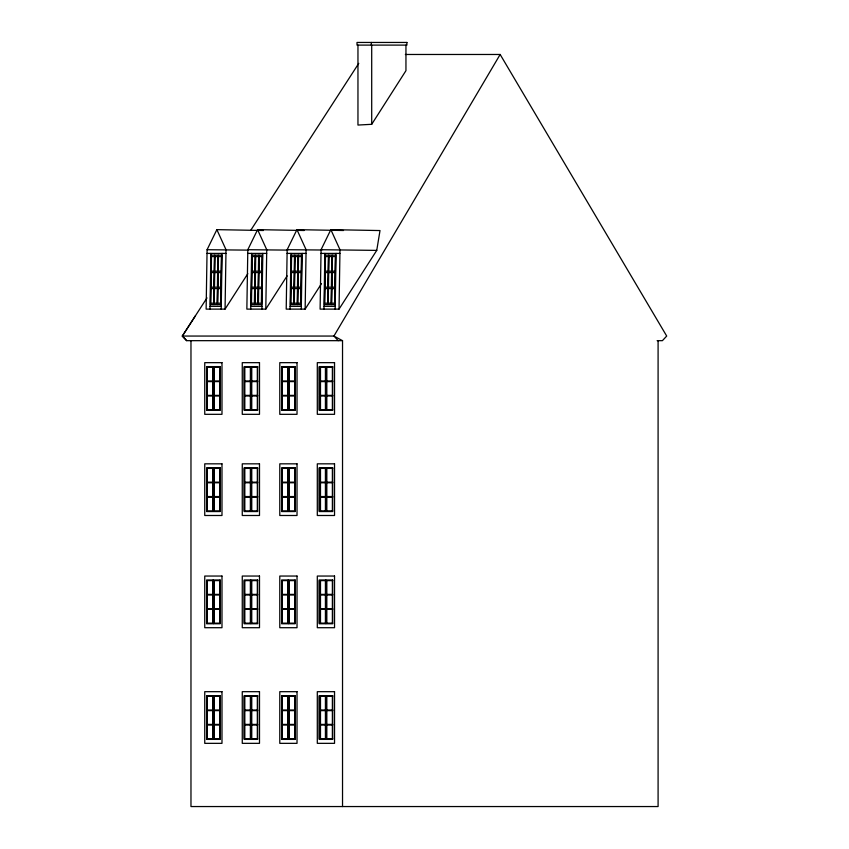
<?xml version="1.0" encoding="UTF-8"?>
<svg xmlns="http://www.w3.org/2000/svg" width="849" height="849" viewBox="0 0 849 849"><rect width="100%" height="100%" fill="white"/><g stroke="black" fill="none" stroke-linecap="round" stroke-linejoin="round"><path stroke-width="1.27" d="M263.455 230.504L216.866 229.644L207.082 249.712L206.127 309.121L225.059 309.121L247.823 273.665M209.99 309.121L210.881 253.405M213.927 304.579L214.712 255.156M217.408 304.579L218.204 255.156M221.196 309.121L222.098 253.405M225.059 309.121L226.014 249.712L216.866 229.644M304.175 230.504L257.597 229.644L247.812 249.712L246.857 309.121L265.79 309.121L287.132 275.872M250.72 309.121L251.612 253.405M254.647 304.579L255.443 255.156M258.138 304.579L258.934 255.156M261.927 309.121L262.819 253.405M265.79 309.121L266.745 249.712L257.597 229.644M343.527 230.504L296.948 229.644L287.153 249.712L286.209 309.121L305.141 309.121L321.495 283.63M290.061 309.121L290.963 253.405M293.998 304.579L294.794 255.156M297.49 304.579L298.286 255.156M301.278 309.121L302.17 253.405M305.141 309.121L306.086 249.712L296.948 229.644M321.06 249.712L320.105 309.121L339.038 309.121L376.744 250.391L380.012 230.557L330.845 229.644L321.06 249.712L376.744 250.391M323.968 309.121L324.859 253.405M327.894 304.579L328.69 255.156M331.386 304.579L332.182 255.156M335.175 309.121L336.066 253.405M339.038 309.121L339.982 249.712L330.845 229.644M657.126 340.672L662.4 340.672L666.698 336.055L500.157 54.474L333.922 336.055L182.302 336.055L206.986 297.903M357.96 45.103L357.96 125.058L371.703 124.304L405.949 70.679L405.949 45.103M195.482 315.69L182.365 336.055L186.674 340.672L342.529 340.672L342.529 806.55M250.869 230.1L358.766 63.357M405.344 54.474L500.157 54.474M207.082 249.712L248.333 250.126M247.812 249.712L287.747 250.105M287.153 249.712L321.845 250.009M207.018 253.405L225.951 253.405M247.749 253.405L266.682 253.405M287.1 253.405L306.033 253.405M320.996 253.405L339.929 253.405M210.032 306.33L221.249 306.33M250.763 306.33L261.97 306.33M290.114 306.33L301.321 306.33M324.01 306.33L335.217 306.33M213.205 367.214L206.901 367.214L206.901 380.999L213.205 380.999M250.72 367.214L244.416 367.214L244.416 380.999L250.72 380.999M257.693 367.214L251.389 367.214L251.389 380.999L257.693 380.999M288.246 367.214L281.942 367.214L281.942 380.999L288.246 380.999M295.208 367.214L288.904 367.214L288.904 380.999L295.208 380.999M325.761 367.214L319.457 367.214L319.457 380.999L325.761 380.999M332.723 367.214L326.419 367.214L326.419 380.999L332.723 380.999M213.205 381.604L206.901 381.604L206.901 395.379L213.205 395.379M250.72 381.604L244.416 381.604L244.416 395.379L250.72 395.379M257.693 381.604L251.389 381.604L251.389 395.379L257.693 395.379M288.246 381.604L281.942 381.604L281.942 395.379L288.246 395.379M295.208 381.604L288.904 381.604L288.904 395.379L295.208 395.379M325.761 381.604L319.457 381.604L319.457 395.379L325.761 395.379M332.723 381.604L326.419 381.604L326.419 395.379L332.723 395.379M213.205 395.984L206.901 395.984L206.901 409.759L213.205 409.759M250.72 395.984L244.416 395.984L244.416 409.759L250.72 409.759M257.693 395.984L251.389 395.984L251.389 409.759L257.693 409.759M288.246 395.984L281.942 395.984L281.942 409.759L288.246 409.759M295.208 395.984L288.904 395.984L288.904 409.759L295.208 409.759M325.761 395.984L319.457 395.984L319.457 409.759L325.761 409.759M332.723 395.984L326.419 395.984L326.419 409.759L332.723 409.759M213.205 468.393L206.901 468.393L206.901 482.168L213.205 482.168M250.72 468.393L244.416 468.393L244.416 482.168L250.72 482.168M257.693 468.393L251.389 468.393L251.389 482.168L257.693 482.168M288.246 468.393L281.942 468.393L281.942 482.168L288.246 482.168M295.208 468.393L288.904 468.393L288.904 482.168L295.208 482.168M325.761 468.393L319.457 468.393L319.457 482.168L325.761 482.168M332.723 468.393L326.419 468.393L326.419 482.168L332.723 482.168M213.205 482.773L206.901 482.773L206.901 496.548L213.205 496.548M250.72 482.773L244.416 482.773L244.416 496.548L250.72 496.548M257.693 482.773L251.389 482.773L251.389 496.548L257.693 496.548M288.246 482.773L281.942 482.773L281.942 496.548L288.246 496.548M295.208 482.773L288.904 482.773L288.904 496.548L295.208 496.548M325.761 482.773L319.457 482.773L319.457 496.548L325.761 496.548M332.723 482.773L326.419 482.773L326.419 496.548L332.723 496.548M213.205 497.164L206.901 497.164L206.901 510.939L213.205 510.939M250.72 497.164L244.416 497.164L244.416 510.939L250.72 510.939M257.693 497.164L251.389 497.164L251.389 510.939L257.693 510.939M288.246 497.164L281.942 497.164L281.942 510.939L288.246 510.939M295.208 497.164L288.904 497.164L288.904 510.939L295.208 510.939M325.761 497.164L319.457 497.164L319.457 510.939L325.761 510.939M332.723 497.164L326.419 497.164L326.419 510.939L332.723 510.939M213.205 580.61L206.901 580.61L206.901 594.385L213.205 594.385M250.72 580.61L244.416 580.61L244.416 594.385L250.72 594.385M257.693 580.61L251.389 580.61L251.389 594.385L257.693 594.385M288.246 580.61L281.942 580.61L281.942 594.385L288.246 594.385M295.208 580.61L288.904 580.61L288.904 594.385L295.208 594.385M325.761 580.61L319.457 580.61L319.457 594.385L325.761 594.385M332.723 580.61L326.419 580.61L326.419 594.385L332.723 594.385M213.205 594.99L206.901 594.99L206.901 608.765L213.205 608.765M250.72 594.99L244.416 594.99L244.416 608.765L250.72 608.765M257.693 594.99L251.389 594.99L251.389 608.765L257.693 608.765M288.246 594.99L281.942 594.99L281.942 608.765L288.246 608.765M295.208 594.99L288.904 594.99L288.904 608.765L295.208 608.765M325.761 594.99L319.457 594.99L319.457 608.765L325.761 608.765M332.723 594.99L326.419 594.99L326.419 608.765L332.723 608.765M213.205 609.37L206.901 609.37L206.901 623.155L213.205 623.155M250.72 609.37L244.416 609.37L244.416 623.155L250.72 623.155M257.693 609.37L251.389 609.37L251.389 623.155L257.693 623.155M288.246 609.37L281.942 609.37L281.942 623.155L288.246 623.155M295.208 609.37L288.904 609.37L288.904 623.155L295.208 623.155M325.761 609.37L319.457 609.37L319.457 623.155L325.761 623.155M332.723 609.37L326.419 609.37L326.419 623.155L332.723 623.155M213.205 696.244L206.901 696.244L206.901 710.019L213.205 710.019M250.72 696.244L244.416 696.244L244.416 710.019L250.72 710.019M257.693 696.244L251.389 696.244L251.389 710.019L257.693 710.019M288.246 696.244L281.942 696.244L281.942 710.019L288.246 710.019M295.208 696.244L288.904 696.244L288.904 710.019L295.208 710.019M325.761 696.244L319.457 696.244L319.457 710.019L325.761 710.019M332.723 696.244L326.419 696.244L326.419 710.019L332.723 710.019M213.205 710.624L206.901 710.624L206.901 724.409L213.205 724.409M250.72 710.624L244.416 710.624L244.416 724.409L250.72 724.409M257.693 710.624L251.389 710.624L251.389 724.409L257.693 724.409M288.246 710.624L281.942 710.624L281.942 724.409L288.246 724.409M295.208 710.624L288.904 710.624L288.904 724.409L295.208 724.409M325.761 710.624L319.457 710.624L319.457 724.409L325.761 724.409M332.723 710.624L326.419 710.624L326.419 724.409L332.723 724.409M213.205 725.014L206.901 725.014L206.901 738.789L213.205 738.789M250.72 725.014L244.416 725.014L244.416 738.789L250.72 738.789M257.693 725.014L251.389 725.014L251.389 738.789L257.693 738.789M288.246 725.014L281.942 725.014L281.942 738.789L288.246 738.789M295.208 725.014L288.904 725.014L288.904 738.789L295.208 738.789M325.761 725.014L319.457 725.014L319.457 738.789L325.761 738.789M332.723 725.014L326.419 725.014L326.419 738.789L332.723 738.789M342.529 340.672L333.922 336.055L338.231 340.672M182.302 336.055L186.631 340.672M658.092 340.672L658.092 806.55L190.972 806.55L190.972 340.672M371.703 45.103L371.703 124.304M371.289 42.45L371.289 45.103M332.383 367.214L332.383 380.999M332.383 381.604L332.383 395.379M332.383 395.984L332.383 409.759M332.383 468.393L332.383 482.168M332.383 482.773L332.383 496.548M332.383 497.164L332.383 510.939M332.383 580.61L332.383 594.385M332.383 594.99L332.383 608.765M332.383 609.37L332.383 623.155M332.383 696.244L332.383 710.019M332.383 710.624L332.383 724.409M332.383 725.014L332.383 738.789M326.769 367.214L326.769 380.999M326.769 381.604L326.769 395.379M326.769 395.984L326.769 409.759M326.769 468.393L326.769 482.168M326.769 482.773L326.769 496.548M326.769 497.164L326.769 510.939M326.769 580.61L326.769 594.385M326.769 594.99L326.769 608.765M326.769 609.37L326.769 623.155M326.769 696.244L326.769 710.019M326.769 710.624L326.769 724.409M326.769 725.014L326.769 738.789M325.422 367.214L325.422 380.999M325.422 381.604L325.422 395.379M325.422 395.984L325.422 409.759M325.422 468.393L325.422 482.168M325.422 482.773L325.422 496.548M325.422 497.164L325.422 510.939M325.422 580.61L325.422 594.385M325.422 594.99L325.422 608.765M325.422 609.37L325.422 623.155M325.422 696.244L325.422 710.019M325.422 710.624L325.422 724.409M325.422 725.014L325.422 738.789M320.487 367.214L320.487 380.999M320.487 381.604L320.487 395.379M320.487 395.984L320.487 409.759M320.487 468.393L320.487 482.168M320.487 482.773L320.487 496.548M320.487 497.164L320.487 510.939M320.487 580.61L320.487 594.385M320.487 594.99L320.487 608.765M320.487 609.37L320.487 623.155M320.487 696.244L320.487 710.019M320.487 710.624L320.487 724.409M320.487 725.014L320.487 738.789M319.797 367.214L319.797 380.999M319.797 381.604L319.797 395.379M319.797 395.984L319.797 409.759M319.797 468.393L319.797 482.168M319.797 482.773L319.797 496.548M319.797 497.164L319.797 510.939M319.797 580.61L319.797 594.385M319.797 594.99L319.797 608.765M319.797 609.37L319.797 623.155M319.797 696.244L319.797 710.019M319.797 710.624L319.797 724.409M319.797 725.014L319.797 738.789M294.868 367.214L294.868 380.999M294.868 381.604L294.868 395.379M294.868 395.984L294.868 409.759M294.868 468.393L294.868 482.168M294.868 482.773L294.868 496.548M294.868 497.164L294.868 510.939M294.868 580.61L294.868 594.385M294.868 594.99L294.868 608.765M294.868 609.37L294.868 623.155M294.868 696.244L294.868 710.019M294.868 710.624L294.868 724.409M294.868 725.014L294.868 738.789M289.244 367.214L289.244 380.999M289.244 381.604L289.244 395.379M289.244 395.984L289.244 409.759M289.244 468.393L289.244 482.168M289.244 482.773L289.244 496.548M289.244 497.164L289.244 510.939M289.244 580.61L289.244 594.385M289.244 594.99L289.244 608.765M289.244 609.37L289.244 623.155M289.244 696.244L289.244 710.019M289.244 710.624L289.244 724.409M289.244 725.014L289.244 738.789M287.896 367.214L287.896 380.999M287.896 381.604L287.896 395.379M287.896 395.984L287.896 409.759M287.896 468.393L287.896 482.168M287.896 482.773L287.896 496.548M287.896 497.164L287.896 510.939M287.896 580.61L287.896 594.385M287.896 594.99L287.896 608.765M287.896 609.37L287.896 623.155M287.896 696.244L287.896 710.019M287.896 710.624L287.896 724.409M287.896 725.014L287.896 738.789M282.282 367.214L282.282 380.999M282.282 381.604L282.282 395.379M282.282 395.984L282.282 409.759M282.282 468.393L282.282 482.168M282.282 482.773L282.282 496.548M282.282 497.164L282.282 510.939M282.282 580.61L282.282 594.385M282.282 594.99L282.282 608.765M282.282 609.37L282.282 623.155M282.282 696.244L282.282 710.019M282.282 710.624L282.282 724.409M282.282 725.014L282.282 738.789M257.343 367.214L257.343 380.999M257.343 381.604L257.343 395.379M257.343 395.984L257.343 409.759M257.343 468.393L257.343 482.168M257.343 482.773L257.343 496.548M257.343 497.164L257.343 510.939M257.343 580.61L257.343 594.385M257.343 594.99L257.343 608.765M257.343 609.37L257.343 623.155M257.343 696.244L257.343 710.019M257.343 710.624L257.343 724.409M257.343 725.014L257.343 738.789M251.728 367.214L251.728 380.999M251.728 381.604L251.728 395.379M251.728 395.984L251.728 409.759M251.728 468.393L251.728 482.168M251.728 482.773L251.728 496.548M251.728 497.164L251.728 510.939M251.728 580.61L251.728 594.385M251.728 594.99L251.728 608.765M251.728 609.37L251.728 623.155M251.728 696.244L251.728 710.019M251.728 710.624L251.728 724.409M251.728 725.014L251.728 738.789M250.381 367.214L250.381 380.999M250.381 381.604L250.381 395.379M250.381 395.984L250.381 409.759M250.381 468.393L250.381 482.168M250.381 482.773L250.381 496.548M250.381 497.164L250.381 510.939M250.381 580.61L250.381 594.385M250.381 594.99L250.381 608.765M250.381 609.37L250.381 623.155M250.381 696.244L250.381 710.019M250.381 710.624L250.381 724.409M250.381 725.014L250.381 738.789M244.767 367.214L244.767 380.999M244.767 381.604L244.767 395.379M244.767 395.984L244.767 409.759M244.767 468.393L244.767 482.168M244.767 482.773L244.767 496.548M244.767 497.164L244.767 510.939M244.767 580.61L244.767 594.385M244.767 594.99L244.767 608.765M244.767 609.37L244.767 623.155M244.767 696.244L244.767 710.019M244.767 710.624L244.767 724.409M244.767 725.014L244.767 738.789M219.827 367.214L219.827 380.999M219.827 381.604L219.827 395.379M219.827 395.984L219.827 409.759M219.827 468.393L219.827 482.168M219.827 482.773L219.827 496.548M219.827 497.164L219.827 510.939M219.827 580.61L219.827 594.385M219.827 594.99L219.827 608.765M219.827 609.37L219.827 623.155M219.827 696.244L219.827 710.019M219.827 710.624L219.827 724.409M219.827 725.014L219.827 738.789M214.213 367.214L214.213 380.999M214.213 381.604L214.213 395.379M214.213 395.984L214.213 409.759M214.213 468.393L214.213 482.168M214.213 482.773L214.213 496.548M214.213 497.164L214.213 510.939M214.213 580.61L214.213 594.385M214.213 594.99L214.213 608.765M214.213 609.37L214.213 623.155M214.213 696.244L214.213 710.019M214.213 710.624L214.213 724.409M214.213 725.014L214.213 738.789M212.855 367.214L212.855 380.999M212.855 381.604L212.855 395.379M212.855 395.984L212.855 409.759M212.855 468.393L212.855 482.168M212.855 482.773L212.855 496.548M212.855 497.164L212.855 510.939M212.855 580.61L212.855 594.385M212.855 594.99L212.855 608.765M212.855 609.37L212.855 623.155M212.855 696.244L212.855 710.019M212.855 710.624L212.855 724.409M212.855 725.014L212.855 738.789M207.241 367.214L207.241 380.999M207.241 381.604L207.241 395.379M207.241 395.984L207.241 409.759M207.241 468.393L207.241 482.168M207.241 482.773L207.241 496.548M207.241 497.164L207.241 510.939M207.241 580.61L207.241 594.385M207.241 594.99L207.241 608.765M207.241 609.37L207.241 623.155M207.241 696.244L207.241 710.019M207.241 710.624L207.241 724.409M207.241 725.014L207.241 738.789M211.221 255.156L210.435 304.579L220.899 304.579L221.695 255.156L211.221 255.156M210.987 288.575L210.754 303.178L213.651 303.178L213.884 288.575L210.987 288.575M211.242 272.561L211.008 287.174L213.906 287.174L214.139 272.561L211.242 272.561M211.497 256.557L211.263 271.16L214.16 271.16L214.394 256.557L211.497 256.557M214.479 288.575L214.245 303.178L217.142 303.178L217.376 288.575L214.479 288.575M214.733 272.561L214.5 287.174L217.397 287.174L217.631 272.561L214.733 272.561M214.988 256.557L214.755 271.16L217.652 271.16L217.885 256.557L214.988 256.557M217.97 288.575L217.737 303.178L220.623 303.178L220.857 288.575L217.97 288.575M218.225 272.561L217.991 287.174L220.889 287.174L221.122 272.561L218.225 272.561M218.48 256.557L218.246 271.16L221.143 271.16L221.377 256.557L218.48 256.557M251.951 255.156L251.166 304.579L261.63 304.579L262.426 255.156L251.951 255.156M251.718 288.575L251.484 303.178L254.371 303.178L254.615 288.575L251.718 288.575M251.973 272.561L251.739 287.174L254.636 287.174L254.87 272.561L251.973 272.561M252.227 256.557L251.994 271.16L254.891 271.16L255.125 256.557L252.227 256.557M255.199 288.575L254.965 303.178L257.863 303.178L258.096 288.575L255.199 288.575M255.464 272.561L255.231 287.174L258.117 287.174L258.361 272.561L255.464 272.561M255.719 256.557L255.485 271.16L258.383 271.16L258.616 256.557L255.719 256.557M258.69 288.575L258.457 303.178L261.354 303.178L261.588 288.575L258.69 288.575M258.945 272.561L258.712 287.174L261.609 287.174L261.842 272.561L258.945 272.561M259.21 256.557L258.977 271.16L261.863 271.16L262.097 256.557L259.21 256.557M291.303 255.156L290.507 304.579L300.981 304.579L301.766 255.156L291.303 255.156M291.058 288.575L290.825 303.178L293.722 303.178L293.956 288.575L291.058 288.575M291.324 272.561L291.09 287.174L293.977 287.174L294.21 272.561L291.324 272.561M291.578 256.557L291.345 271.16L294.242 271.16L294.476 256.557L291.578 256.557M294.55 288.575L294.316 303.178L297.214 303.178L297.447 288.575L294.55 288.575M294.805 272.561L294.571 287.174L297.468 287.174L297.702 272.561L294.805 272.561M295.07 256.557L294.836 271.16L297.723 271.16L297.957 256.557L295.07 256.557M298.041 288.575L297.808 303.178L300.705 303.178L300.939 288.575L298.041 288.575M298.296 272.561L298.063 287.174L300.96 287.174L301.193 272.561L298.296 272.561M298.551 256.557L298.317 271.16L301.215 271.16L301.448 256.557L298.551 256.557M325.199 255.156L324.403 304.579L334.877 304.579L335.663 255.156L325.199 255.156M324.965 288.575L324.732 303.178L327.618 303.178L327.852 288.575L324.965 288.575M325.22 272.561L324.987 287.174L327.884 287.174L328.117 272.561L325.22 272.561M325.475 256.557L325.241 271.16L328.139 271.16L328.372 256.557L325.475 256.557M328.446 288.575L328.213 303.178L331.11 303.178L331.343 288.575L328.446 288.575M328.712 272.561L328.467 287.174L331.365 287.174L331.598 272.561L328.712 272.561M328.966 256.557L328.733 271.16L331.619 271.16L331.863 256.557L328.966 256.557M331.938 288.575L331.704 303.178L334.602 303.178L334.835 288.575L331.938 288.575M332.192 272.561L331.959 287.174L334.856 287.174L335.09 272.561L332.192 272.561M332.458 256.557L332.214 271.16L335.111 271.16L335.344 256.557L332.458 256.557M406.904 42.45L357.005 42.45L357.005 45.103L406.904 45.103L406.904 42.45M221.982 362.661L204.747 362.661L204.747 414.323L221.982 414.323L221.982 362.661M259.497 362.661L242.262 362.661L242.262 414.323L259.497 414.323L259.497 362.661M297.023 362.661L279.788 362.661L279.788 414.323L297.023 414.323L297.023 362.661M334.538 362.661L317.303 362.661L317.303 414.323L334.538 414.323L334.538 362.661M213.141 366.609L206.615 366.609L206.615 410.375L213.141 410.375L213.141 366.609M220.114 366.609L213.577 366.609L213.577 410.375L220.114 410.375L220.114 366.609M250.667 366.609L244.13 366.609L244.13 410.375L250.667 410.375L250.667 366.609M257.629 366.609L251.092 366.609L251.092 410.375L257.629 410.375L257.629 366.609M288.182 366.609L281.645 366.609L281.645 410.375L288.182 410.375L288.182 366.609M295.155 366.609L288.618 366.609L288.618 410.375L295.155 410.375L295.155 366.609M325.708 366.609L319.171 366.609L319.171 410.375L325.708 410.375L325.708 366.609M332.67 366.609L326.133 366.609L326.133 410.375L332.67 410.375L332.67 366.609M220.167 367.214L213.863 367.214L213.863 380.999L220.167 380.999L220.167 367.214M220.167 381.604L213.863 381.604L213.863 395.379L220.167 395.379L220.167 381.604M220.167 395.984L213.863 395.984L213.863 409.759L220.167 409.759L220.167 395.984M221.982 463.83L204.747 463.83L204.747 515.492L221.982 515.492L221.982 463.83M259.497 463.83L242.262 463.83L242.262 515.492L259.497 515.492L259.497 463.83M297.023 463.83L279.788 463.83L279.788 515.492L297.023 515.492L297.023 463.83M334.538 463.83L317.303 463.83L317.303 515.492L334.538 515.492L334.538 463.83M213.141 467.788L206.615 467.788L206.615 511.544L213.141 511.544L213.141 467.788M220.114 467.788L213.577 467.788L213.577 511.544L220.114 511.544L220.114 467.788M250.667 467.788L244.13 467.788L244.13 511.544L250.667 511.544L250.667 467.788M257.629 467.788L251.092 467.788L251.092 511.544L257.629 511.544L257.629 467.788M288.182 467.788L281.645 467.788L281.645 511.544L288.182 511.544L288.182 467.788M295.155 467.788L288.618 467.788L288.618 511.544L295.155 511.544L295.155 467.788M325.708 467.788L319.171 467.788L319.171 511.544L325.708 511.544L325.708 467.788M332.67 467.788L326.133 467.788L326.133 511.544L332.67 511.544L332.67 467.788M220.167 468.393L213.863 468.393L213.863 482.168L220.167 482.168L220.167 468.393M220.167 482.773L213.863 482.773L213.863 496.548L220.167 496.548L220.167 482.773M220.167 497.164L213.863 497.164L213.863 510.939L220.167 510.939L220.167 497.164M221.982 576.046L204.747 576.046L204.747 627.708L221.982 627.708L221.982 576.046M259.497 576.046L242.262 576.046L242.262 627.708L259.497 627.708L259.497 576.046M297.023 576.046L279.788 576.046L279.788 627.708L297.023 627.708L297.023 576.046M334.538 576.046L317.303 576.046L317.303 627.708L334.538 627.708L334.538 576.046M213.141 579.994L206.615 579.994L206.615 623.76L213.141 623.76L213.141 579.994M220.114 579.994L213.577 579.994L213.577 623.76L220.114 623.76L220.114 579.994M250.667 579.994L244.13 579.994L244.13 623.76L250.667 623.76L250.667 579.994M257.629 579.994L251.092 579.994L251.092 623.76L257.629 623.76L257.629 579.994M288.182 579.994L281.645 579.994L281.645 623.76L288.182 623.76L288.182 579.994M295.155 579.994L288.618 579.994L288.618 623.76L295.155 623.76L295.155 579.994M325.708 579.994L319.171 579.994L319.171 623.76L325.708 623.76L325.708 579.994M332.67 579.994L326.133 579.994L326.133 623.76L332.67 623.76L332.67 579.994M220.167 580.61L213.863 580.61L213.863 594.385L220.167 594.385L220.167 580.61M220.167 594.99L213.863 594.99L213.863 608.765L220.167 608.765L220.167 594.99M220.167 609.37L213.863 609.37L213.863 623.155L220.167 623.155L220.167 609.37M221.982 691.68L204.747 691.68L204.747 743.342L221.982 743.342L221.982 691.68M259.497 691.68L242.262 691.68L242.262 743.342L259.497 743.342L259.497 691.68M297.023 691.68L279.788 691.68L279.788 743.342L297.023 743.342L297.023 691.68M334.538 691.68L317.303 691.68L317.303 743.342L334.538 743.342L334.538 691.68M213.141 695.639L206.615 695.639L206.615 739.394L213.141 739.394L213.141 695.639M220.114 695.639L213.577 695.639L213.577 739.394L220.114 739.394L220.114 695.639M250.667 695.639L244.13 695.639L244.13 739.394L250.667 739.394L250.667 695.639M257.629 695.639L251.092 695.639L251.092 739.394L257.629 739.394L257.629 695.639M288.182 695.639L281.645 695.639L281.645 739.394L288.182 739.394L288.182 695.639M295.155 695.639L288.618 695.639L288.618 739.394L295.155 739.394L295.155 695.639M325.708 695.639L319.171 695.639L319.171 739.394L325.708 739.394L325.708 695.639M332.67 695.639L326.133 695.639L326.133 739.394L332.67 739.394L332.67 695.639M220.167 696.244L213.863 696.244L213.863 710.019L220.167 710.019L220.167 696.244M220.167 710.624L213.863 710.624L213.863 724.409L220.167 724.409L220.167 710.624M220.167 725.014L213.863 725.014L213.863 738.789L220.167 738.789L220.167 725.014"/></g></svg>
